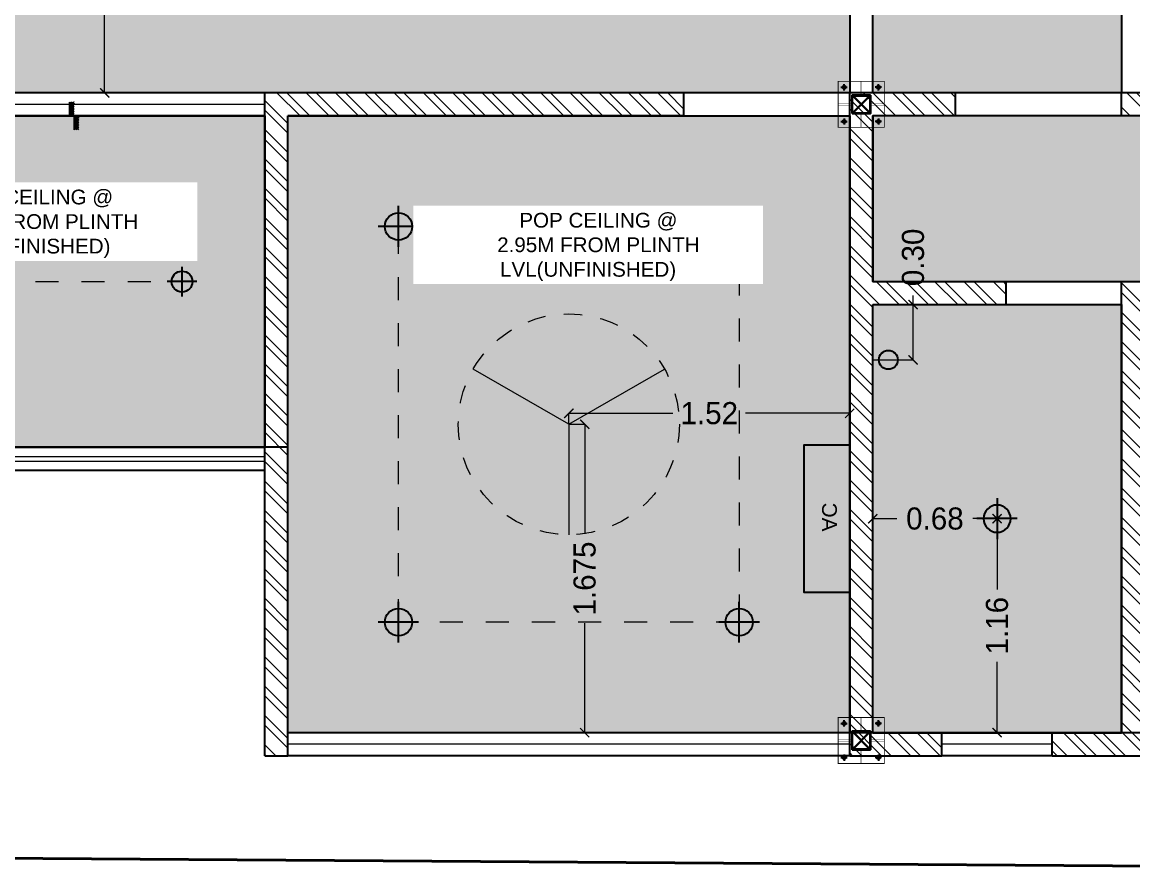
# Model space of a CAD drawing. Header units: metres. Extents: x 494 to 1845, y -666 to 1061.
# Drawn here: x 1537.12 to 1543.15, y 199.04 to 203.67 of the extents above; entities that cross this region are included whole.
import ezdxf

# ---------------------------------------------------------------- set-up
doc = ezdxf.new("R2010")
doc.units = ezdxf.units.M
doc.header["$MEASUREMENT"] = 0
for name, pattern in [('1', [0]), ('141011 - Typical Flr Plans -1 - 1.5 & 1-2 BHK_ Kolshet Namrata1$0$HIDDEN', [0.375, 0.25, -0.125]), ('_ZCAD_DYNDIM_LINETYPE_DATA_NAME_', [0.25, 0.125, -0.125]), ('HIDDEN', [0.375, 0.25, -0.125])]:
    doc.linetypes.add(name, pattern=pattern)
doc.layers.get('Defpoints').update_dxf_attribs({"color": 12})
for name, color, linetype, lineweight in [('01 WALL', 7, 'Continuous', 25), ('A-Wall', 7, 'Continuous', 18), ('A-Wall Hatch', 8, 'Continuous', 9), ('DIMENSION', 8, 'Continuous', 5), ('ele ref line', 44, 'Continuous', 9), ('elec block', 14, 'Continuous', 9), ('Grid', 1, 'Continuous', 25), ('SCPL_BOLTS', 11, 'Continuous', 15), ('SCPL_ST PLATE', 222, 'Continuous', 0), ('VDA - FALSE CEILING', 7, 'Continuous', 5), ('VDA-HATCH', 8, 'Continuous', 9), ('VDA-RAILING', 25, 'Continuous', 5), ('VDA-SLIDING DOOR', 4, 'Continuous', 9), ('VDA-WALL', 250, 'Continuous', 25), ('VDA-WINDOW', 5, 'Continuous', 9)]:
    doc.layers.add(name, color=color, linetype=linetype, lineweight=lineweight)
for name, color, linetype in [('A-AREA', 1, 'Continuous'), ('BASE PLATE', 3, 'Continuous'), ('CEILING', 7, 'Continuous'), ('ceiling elec', 7, 'Continuous'), ('COLUMN', 1, 'Continuous'), ('PLOT - SURVEY', 1, '1'), ('SCPL HIDDEN', 8, 'HIDDEN'), ('SHEET', 7, 'Continuous'), ('TEXT', 7, 'Continuous'), ('TILE DROP', 180, '1'), ('VDA-WALL BELOW', 8, 'Continuous'), ('VDA_ELECTRICAL FIXTURES', 7, 'Continuous')]:
    doc.layers.add(name, color=color, linetype=linetype)
doc.styles.add('RS', font='GOTHIC.TTF')
doc.styles.get("Standard").update_dxf_attribs({"font": 'arial.ttf'})
doc.dimstyles.new('SMALL', dxfattribs={"dimtxt": 0.16, "dimasz": 0.05, "dimexe": 0, "dimexo": 0, "dimgap": 0.05, "dimtad": 0, "dimdec": 1, "dimzin": 0, "dimdsep": 46, "dimtxsty": 'RS', "dimblk": 'ARCHTICK', "dimcen": 2.5, "dimclrd": 256, "dimclre": 256, "dimclrt": 5, "dimadec": 0, "dimazin": 0, "dimtfac": 1, "dimtofl": 0, "dimtmove": 0, "dimatfit": 3, "dimldrblk": 'ARCHTICK', "dimfxl": 0, "dimtolj": 1, "dimtzin": 0, "dimarcsym": 0})
pattern_1 = [(135.0000000000001, (-4.440892098500626e-16, 0.375), (-0.004419417382415919, -0.004419417382415927), [])]

# ---------------------------------------------------------------- blocks, each defined once
blk = doc.blocks.new('athath')
at = {"layer": 'BASE PLATE', "const_width": 0.004000000000000001}
blk.add_lwpolyline([(382058.464163508, 2057488.133852801), (382058.7141635079, 2057488.133852801), (382058.7141635079, 2057487.883852801), (382058.464163508, 2057487.883852801)], close=True, dxfattribs=at)
at = {"layer": 'COLUMN', "color": 5, "lineweight": 30}
for p, q in [((382058.6391635078, 2057488.0588528), (382058.5391635078, 2057487.9588528)), ((382058.6391635078, 2057487.9588528), (382058.5391635078, 2057488.0588528))]:
    blk.add_line(p, q, dxfattribs=at)
blk.add_lwpolyline([(382058.5391635078, 2057488.0588528), (382058.5391635078, 2057487.9588528), (382058.6391635078, 2057487.9588528), (382058.6391635078, 2057488.0588528)], close=True, dxfattribs=at)
at = {"layer": 'Grid', "color": 5, "const_width": 0.002}
blk.add_lwpolyline([(382058.539163508, 2057488.058852801), (382058.639163508, 2057488.058852801), (382058.639163508, 2057487.958852801), (382058.539163508, 2057487.958852801)], close=True, dxfattribs=at)
at = {"layer": 'Grid', "color": 5}
blk.add_lwpolyline([(382058.5423635079, 2057488.055652801), (382058.6359635079, 2057488.055652801), (382058.6359635079, 2057487.962052801), (382058.5423635079, 2057487.962052801)], close=True, dxfattribs=at)
at = {"layer": 'SCPL HIDDEN'}
for p, q in [((382058.496163508, 2057488.118806606), (382058.496163508, 2057488.084898995)), ((382058.6821635079, 2057488.118806606), (382058.6821635079, 2057488.084898995)), ((382058.5131173132, 2057488.101852801), (382058.4792097027, 2057488.101852801)), ((382058.6652097026, 2057488.101852801), (382058.6991173132, 2057488.101852801)), ((382058.496163508, 2057487.898898995), (382058.496163508, 2057487.932806606)), ((382058.6821635079, 2057487.898898995), (382058.6821635079, 2057487.932806606)), ((382058.5131173132, 2057487.915852801), (382058.4792097027, 2057487.915852801)), ((382058.6652097026, 2057487.915852801), (382058.6991173132, 2057487.915852801))]:
    blk.add_line(p, q, dxfattribs=at)
at = {"layer": 'SCPL_BOLTS'}
for centre in [(382058.496163508, 2057488.101852801), (382058.6821635079, 2057488.101852801), (382058.496163508, 2057487.915852801), (382058.6821635079, 2057487.915852801)]:
    blk.add_circle(centre, 0.01035, dxfattribs=at)
at = {"layer": 'SCPL_ST PLATE', "const_width": 0.002}
for points in [[(382058.585713508, 2057488.133852801), (382058.592613508, 2057488.133852801), (382058.592613508, 2057488.058852801), (382058.585713508, 2057488.058852801)], [(382058.464163508, 2057488.012302801), (382058.464163508, 2057488.005402801), (382058.539163508, 2057488.005402801), (382058.539163508, 2057488.012302801)], [(382058.639163508, 2057488.005402801), (382058.639163508, 2057488.012302801), (382058.7141635079, 2057488.012302801), (382058.7141635079, 2057488.005402801)], [(382058.585713508, 2057487.883852801), (382058.592613508, 2057487.883852801), (382058.592613508, 2057487.958852801), (382058.585713508, 2057487.958852801)]]:
    blk.add_lwpolyline(points, close=True, dxfattribs=at)
blk = doc.blocks.new('TT-level diff-flat-14')
at = {"layer": 'TILE DROP'}
h = blk.add_hatch(dxfattribs=at)
h.set_pattern_fill('ANSI31', color=256, scale=0.05, angle=90.00000000000006, style=0)
h.set_pattern_definition(pattern_1)
h.paths.add_polyline_path([(-0.07499999999998863, 0.02500000000000568), (-0.07499999999998863, 0), (0, 0), (0, 0.02500000000000568)])
h = blk.add_hatch(dxfattribs=at)
h.set_pattern_fill('ANSI31', color=256, scale=0.05, angle=90.00000000000006, style=0)
h.set_pattern_definition(pattern_1)
h.paths.add_polyline_path([(0, 0), (0, -0.02500000000000568), (0.07499999999998863, -0.02500000000000568), (0.07499999999998863, 0)])
for points in [[(0, 0), (-0.07499999999998863, 0)], [(0.07499999999998863, -0.02500000000000568), (0, -0.02500000000000568), (0, 0), (-0.07499999999998863, 0)]]:
    blk.add_lwpolyline(points, dxfattribs=at)
blk = doc.blocks.new('zw$4BD1')
at = {"color": 6}
blk.add_line((0.1026044387735965, 0.2717923628416088), (0.1026044644431749, 0.08480641099328068), dxfattribs=at)
at = {"layer": 'SHEET', "color": 6}
blk.add_circle((0.1026044619984532, 0.10260446199851), 0.1026044519985128, dxfattribs=at)
blk = doc.blocks.new('12w')
at = {"layer": 'VDA_ELECTRICAL FIXTURES', "color": 5, "ltscale": 0.1}
for p, q in [((87910.28145249565, 3817.042512325924), (87910.28144543657, 3823.898232417295)), ((87906.81604333571, 3820.470368803413), (87913.74685459654, 3820.470375939805))]:
    blk.add_line(p, q, dxfattribs=at)
blk.add_circle((87910.28075605427, 3820.470372370896), 2.316151648332887, dxfattribs=at)
blk = doc.blocks.new('FAN 1')
at = {"layer": 'elec block', "color": 68, "true_color": 0x394d00}
for q in [(-3723.117876231178, 868.3742863660809), (-3722.078645746636, 868.3742863660809), (-3722.598260988907, 867.4742863660808)]:
    blk.add_line((-3722.598260988907, 868.074286366081), q, dxfattribs=at)
at = {"layer": 'elec block', "color": 68, "linetype": '141011 - Typical Flr Plans -1 - 1.5 & 1-2 BHK_ Kolshet Namrata1$0$HIDDEN', "ltscale": 0.15, "true_color": 0x394d00}
blk.add_circle((-3722.598260988907, 868.074286366081), 0.6, dxfattribs=at)
blk = doc.blocks.new('AEYTUU')
at = {"layer": 'VDA_ELECTRICAL FIXTURES', "color": 6, "ltscale": 0.1}
for p, q in [((8243.958968699393, -3482.814240096676), (8243.958968826868, -3482.690436009986)), ((8244.021548823775, -3482.752338117767), (8243.896388702484, -3482.752337988894))]:
    blk.add_line(p, q, dxfattribs=at)
blk.add_circle((8243.958981276084, -3482.752338053344), 0.04373075930944671, dxfattribs=at)
blk = doc.blocks.new('_ArchTick')
at = {"color": 0, "linetype": 'ByBlock', "const_width": 0.15}
blk.add_lwpolyline([(-0.5, -0.5), (0.5, 0.5)], dxfattribs=at)
blk = doc.blocks.new('*D653')
at = {"layer": 'Defpoints', "color": 0, "transparency": 16777216}
for p in [(0.9326029162511986, 1.075004219080881), (0.7096985392747683, -0.5999957809191301), (0.9326029162511986, -0.5999957809191301)]:
    blk.add_point(p, dxfattribs=at)
at = {"layer": 'DIMENSION', "lineweight": -2, "transparency": 16777216}
for p, q in [((0.8346985392747683, 1.075004219080881), (0.7096985392747683, 1.075004219080881)), ((0.7096985392747683, 1.075004219080881), (0.7096985392747683, 0.4347917785642323)), ((0.7096985392747683, -0.5999957809191301), (0.7096985392747683, 0.04021665959751886)), ((0.8346985392747683, -0.5999957809191301), (0.7096985392747683, -0.5999957809191301))]:
    blk.add_line(p, q, dxfattribs=at)
at = {"layer": 'DIMENSION', "lineweight": -2, "transparency": 16777216, "xscale": 0.05, "yscale": 0.05, "zscale": 0.05}
for p, rotation in [((0.7096985392747683, 1.075004219080881), 90), ((0.7096985392747683, -0.5999957809191301), 270)]:
    blk.add_blockref('_ArchTick', p, dxfattribs=dict(at, rotation=rotation))
at = {"layer": 'DIMENSION', "color": 5, "transparency": 16777216, "insert": (0.7096985392747683, 0.2375042190808756), "char_height": 0.12, "attachment_point": 5, "rotation": 90, "style": 'RS'}
blk.add_mtext('\\A1;1.68', dxfattribs=at)
blk = doc.blocks.new('*D655')
at = {"layer": 'Defpoints', "color": 0, "transparency": 16777216}
for p in [(0.438954752749396, -1.624982275832537), (-0.6216884328714514, -2.524995780919141), (0.438954752749396, -2.524995780919141)]:
    blk.add_point(p, dxfattribs=at)
at = {"layer": 'DIMENSION', "lineweight": -2, "transparency": 16777216}
for p, q in [((-0.4966884328714514, -1.624982275832537), (-0.6216884328714514, -1.624982275832537)), ((-0.6216884328714514, -1.624982275832537), (-0.6216884328714514, -1.868320095677007)), ((-0.6216884328714514, -2.524995780919141), (-0.6216884328714514, -2.281657961074671)), ((-0.4966884328714514, -2.524995780919141), (-0.6216884328714514, -2.524995780919141))]:
    blk.add_line(p, q, dxfattribs=at)
at = {"layer": 'DIMENSION', "lineweight": -2, "transparency": 16777216, "xscale": 0.05, "yscale": 0.05, "zscale": 0.05}
for p, rotation in [((-0.6216884328714514, -1.624982275832537), 90), ((-0.6216884328714514, -2.524995780919141), 270)]:
    blk.add_blockref('_ArchTick', p, dxfattribs=dict(at, rotation=rotation))
at = {"layer": 'DIMENSION', "color": 5, "transparency": 16777216, "insert": (-0.6216884328714514, -2.074989028375853), "char_height": 0.12, "attachment_point": 5, "rotation": 90, "style": 'RS'}
blk.add_mtext('\\A1;0.90', dxfattribs=at)
blk = doc.blocks.new('*D657')
at = {"layer": 'Defpoints', "color": 0, "transparency": 16777216}
for p in [(3.229721008797696, -2.400021904689538), (3.229721008797696, -4.074995780919153), (3.315782047905032, -4.074995780919153)]:
    blk.add_point(p, dxfattribs=at)
at = {"layer": 'DIMENSION', "lineweight": -2, "transparency": 16777216}
for p, q in [((3.229721008797696, -2.400021904689538), (3.315782047905032, -2.400021904689538)), ((3.315782047905032, -2.400021904689538), (3.315782047905032, -2.994742017515307)), ((3.315782047905032, -4.074995780919153), (3.315782047905032, -3.48027566809327)), ((3.229721008797696, -4.074995780919153), (3.315782047905032, -4.074995780919153))]:
    blk.add_line(p, q, dxfattribs=at)
at = {"layer": 'DIMENSION', "lineweight": -2, "transparency": 16777216, "xscale": 0.05, "yscale": 0.05, "zscale": 0.05}
for p, rotation in [((3.315782047905032, -2.400021904689538), 90), ((3.315782047905032, -4.074995780919153), 270)]:
    blk.add_blockref('_ArchTick', p, dxfattribs=dict(at, rotation=rotation))
at = {"layer": 'DIMENSION', "color": 5, "transparency": 16777216, "insert": (3.315782047905032, -3.237508842804345), "char_height": 0.12, "attachment_point": 5, "rotation": 90, "style": 'RS'}
blk.add_mtext('\\A1;1.675', dxfattribs=at)
blk = doc.blocks.new('*D658')
at = {"layer": 'Defpoints', "color": 0, "transparency": 16777216}
for p in [(4.754698409264165, -2.340226906926603), (3.229721008797696, -2.400021904689538), (4.754698409264165, -2.400021904689538)]:
    blk.add_point(p, dxfattribs=at)
at = {"layer": 'DIMENSION', "lineweight": -2, "transparency": 16777216}
for p, q in [((3.229721008797696, -2.400021904689538), (3.229721008797696, -2.340226906926603)), ((3.229721008797696, -2.340226906926603), (3.795126092443525, -2.340226906926603)), ((4.754698409264165, -2.340226906926603), (4.189293325618337, -2.340226906926603)), ((4.754698409264165, -2.400021904689538), (4.754698409264165, -2.340226906926603))]:
    blk.add_line(p, q, dxfattribs=at)
at = {"layer": 'DIMENSION', "lineweight": -2, "transparency": 16777216, "xscale": 0.05, "yscale": 0.05, "zscale": 0.05, "rotation": 180}
blk.add_blockref('_ArchTick', (3.229721008797696, -2.340226906926603), dxfattribs=at)
at = {"layer": 'DIMENSION', "lineweight": -2, "transparency": 16777216, "xscale": 0.05, "yscale": 0.05, "zscale": 0.05}
blk.add_blockref('_ArchTick', (4.754698409264165, -2.340226906926603), dxfattribs=at)
at = {"layer": 'DIMENSION', "color": 5, "transparency": 16777216, "insert": (3.992209709030931, -2.340226906926603), "char_height": 0.12, "attachment_point": 5, "style": 'RS'}
blk.add_mtext('\\A1;1.52', dxfattribs=at)
blk = doc.blocks.new('*D659')
at = {"layer": 'Defpoints', "color": 0, "transparency": 16777216}
for p in [(4.879721099152675, -2.912522061618802), (4.879721099152675, -2.912522174570768), (5.55474379004113, -2.912522061618802)]:
    blk.add_point(p, dxfattribs=at)
at = {"layer": 'DIMENSION', "lineweight": -2, "transparency": 16777216}
for p, q in [((4.879721099152675, -2.912522061618802), (4.879721099152675, -2.912522174570768)), ((4.879721099152675, -2.912522174570768), (5.01072666621485, -2.912522174570768)), ((5.55474379004113, -2.912522174570768), (5.423738222978955, -2.912522174570768)), ((5.55474379004113, -2.912522061618802), (5.55474379004113, -2.912522174570768))]:
    blk.add_line(p, q, dxfattribs=at)
at = {"layer": 'DIMENSION', "lineweight": -2, "transparency": 16777216, "xscale": 0.05, "yscale": 0.05, "zscale": 0.05, "rotation": 180}
blk.add_blockref('_ArchTick', (4.879721099152675, -2.912522174570768), dxfattribs=at)
at = {"layer": 'DIMENSION', "lineweight": -2, "transparency": 16777216, "xscale": 0.05, "yscale": 0.05, "zscale": 0.05}
blk.add_blockref('_ArchTick', (5.55474379004113, -2.912522174570768), dxfattribs=at)
at = {"layer": 'DIMENSION', "color": 5, "transparency": 16777216, "insert": (5.217232444596902, -2.912522174570768), "char_height": 0.12, "attachment_point": 5, "style": 'RS'}
blk.add_mtext('\\A1;0.68', dxfattribs=at)
blk = doc.blocks.new('*D660')
at = {"layer": 'Defpoints', "color": 0, "transparency": 16777216}
for p in [(5.599368987876232, -2.912522107566929), (5.554743675851569, -4.074995780919153), (5.599368987876232, -4.074995780919153)]:
    blk.add_point(p, dxfattribs=at)
at = {"layer": 'DIMENSION', "lineweight": -2, "transparency": 16777216}
for p, q in [((5.599368987876232, -2.912522107566929), (5.554743675851569, -2.912522107566929)), ((5.554743675851569, -2.912522107566929), (5.554743675851569, -3.297287156343771)), ((5.554743675851569, -4.074995780919153), (5.554743675851569, -3.690230732142425)), ((5.599368987876232, -4.074995780919153), (5.554743675851569, -4.074995780919153))]:
    blk.add_line(p, q, dxfattribs=at)
at = {"layer": 'DIMENSION', "lineweight": -2, "transparency": 16777216, "xscale": 0.05, "yscale": 0.05, "zscale": 0.05}
for p, rotation in [((5.554743675851569, -2.912522107566929), 90), ((5.554743675851569, -4.074995780919153), 270)]:
    blk.add_blockref('_ArchTick', p, dxfattribs=dict(at, rotation=rotation))
at = {"layer": 'DIMENSION', "color": 5, "transparency": 16777216, "insert": (5.554743675851569, -3.493758944243041), "char_height": 0.12, "attachment_point": 5, "rotation": 90, "style": 'RS'}
blk.add_mtext('\\A1;1.16', dxfattribs=at)
blk = doc.blocks.new('*D661')
at = {"layer": 'Defpoints', "color": 0, "transparency": 16777216}
for p in [(4.879743790066868, -1.749995784389796), (5.098685823405731, -1.750028903868383), (4.879698409264165, -2.049993418275847)]:
    blk.add_point(p, dxfattribs=at)
at = {"layer": 'DIMENSION', "lineweight": -2, "transparency": 16777216}
for p, q in [((5.098685823405731, -1.750028903868383), (5.098693386932382, -1.700028904440472)), ((4.973685824835911, -1.75000999505167), (5.098685823405731, -1.750028903868383)), ((5.098640442603028, -2.050026537754434), (5.098685823405731, -1.750028903868383)), ((4.973640444033208, -2.05000762893772), (5.098640442603028, -2.050026537754434))]:
    blk.add_line(p, q, dxfattribs=at)
at = {"layer": 'DIMENSION', "lineweight": -2, "transparency": 16777216, "xscale": 0.05, "yscale": 0.05, "zscale": 0.05}
for p, rotation in [((5.098685823405731, -1.750028903868383), 89.99133283682177), ((5.098640442603028, -2.050026537754434), 269.9913328368218)]:
    blk.add_blockref('_ArchTick', p, dxfattribs=dict(at, rotation=rotation))
at = {"layer": 'DIMENSION', "color": 5, "transparency": 16777216, "insert": (5.098724649852102, -1.493359974106198), "char_height": 0.12, "attachment_point": 5, "rotation": 89.99133283682175, "style": 'RS'}
blk.add_mtext('\\A1;0.30', dxfattribs=at)
blk = doc.blocks.new('FDG GHGS')
at = {"layer": 'VDA_ELECTRICAL FIXTURES', "color": 1}
blk.add_lwpolyline([(2747.224690672943, -2336.760896513756), (2751.191609312138, -2336.760896513756), (2751.191609312138, -2338.001405601491), (2747.224690672943, -2338.001405601491)], close=True, dxfattribs=at)
at = {"layer": 'VDA_ELECTRICAL FIXTURES', "extrusion": (-0.0001275556141250366, -1.527756138372896e-05, 0.9999999917480806), "insert": (2749.250139614915, -2337.112609383536, -0.0001777665926923995), "char_height": 0.4, "width": 11.88929702906719, "attachment_point": 2, "text_direction": (0.9999999918647826, -3.305498342004771e-09, 0.0001275556140894227)}
blk.add_mtext('AC', dxfattribs=at)
blk = doc.blocks.new('sadfadsf')
at = {"layer": 'A-Wall Hatch', "ltscale": 0.1}
h = blk.add_hatch(dxfattribs=at)
h.set_pattern_fill('ANSI32', color=256, scale=0.3, angle=270)
h.set_pattern_definition([(315, (0.4602964287123541, -2.026924649760645), (0.07954951288348662, 0.07954951288348659), []), (315, (0.4602964287123541, -2.079957658260639), (0.07954951288348662, 0.07954951288348659), [])])
h.paths.add_polyline_path([(2.654698409264029, 2.875004219080893), (0.9846984092641833, 2.875004219080893), (0.9846984092641833, 5.550004219080904), (4.879698409264165, 5.550004219080904), (4.879698409264165, 5.675004219080904), (-0.6153015907357258, 5.675004219080904), (-0.6153015907357258, 5.550004219080904), (0.8596984092641833, 5.550004219080904), (0.8596984092641833, 4.350004219080915), (0.5096984092642742, 4.350004219080915), (0.5096984092642742, 4.225004219080915), (0.8596984092641833, 4.225004219080915), (0.8596984092641833, 2.875004219080893), (0.5096984092642742, 2.875004219080893), (0.5096984092642742, 2.750004219080893), (2.654698409264029, 2.750004219080893)])
h.paths.add_polyline_path([(-1.490301590735726, -2.649995780919141), (-1.490301590735726, -0.5999957809191301), (-0.6153015907357258, -0.5999957809191301), (-0.6153015907357258, 4.350004219080915), (-0.4903015907357258, 4.350004219080915), (-0.4903015907357258, -0.5999957809191301), (-0.220301590735744, -0.5999957809191301), (-0.220301590735744, -0.7249957809191301), (-1.365301590735726, -0.7249957809191301), (-1.365301590735726, -2.649995780919141)])
h.paths.add_polyline_path([(3.854698409264074, -0.5999957809191301), (1.579698409264211, -0.5999957809191301), (1.579698409264211, -4.199995780919153), (1.704698409264211, -4.199995780919153), (1.704698409264211, -0.7249957809191301), (3.854698409264074, -0.7249957809191301)])
h.paths.add_polyline_path([(5.254698409264165, 3.299864772477292), (5.248795680612375, 3.299864772477292), (4.879698409264165, 3.300004219080847), (4.879698409264165, 4.350004219080915), (4.754698409264165, 4.350004219080915), (4.754698409264165, 3.300004219080847), (3.854698409264074, 3.300004219080847), (3.854698409264074, 2.750004219080893), (3.979698409264074, 2.750004219080893), (3.979698409264074, 3.175004219080847), (4.754698409264165, 3.175004219080847), (4.754698409264165, 0.3000042190808472), (4.879698409264165, 0.3000042190808472), (4.879698409264165, 1.100004219080859), (5.604698409264074, 1.100004219080859), (5.604698409264074, 1.225004219080859), (4.879698409264165, 1.225004219080859), (4.879698409264165, 3.175004219080847), (5.254698409264165, 3.175004219080847)])
h.paths.add_polyline_path([(8.904698409264029, 3.300004219080847), (7.254698409263938, 3.300004219080847), (7.254698409263938, 4.65000421908087), (8.204698409263983, 4.65000421908087), (8.204698409263983, 4.774864772477315), (7.129698409263938, 4.77500421908087), (7.129698409263938, 3.300004219080847), (5.854698409264074, 3.300004219080847), (5.854698409264074, 3.175004219080847), (8.904698409264029, 3.175004219080847)])
h.paths.add_polyline_path([(5.604698409264074, -1.624995780919164), (4.879698409264165, -1.624995780919164), (4.879698409264165, -0.7249957809191301), (5.329698409263983, -0.7249957809191301), (5.329698409263983, -0.5999957809191301), (4.754698409264165, -0.5999957809191301), (4.754698409264165, -4.199995780919153), (5.254698409264165, -4.199995780919153), (5.254698409264165, -4.075135227522708), (5.248795680612375, -4.075135227522708), (4.879698409264165, -4.074995780919153), (4.879698409264165, -1.749995784389796), (5.604698409264074, -1.749995780919164)])
h.paths.add_polyline_path([(9.779698409264029, 4.77500421908087), (8.804698409263892, 4.77500421908087), (8.804698409263892, 4.65000421908087), (9.654698409264029, 4.65000421908087), (9.654698409264029, 3.300004219080847), (9.779698409264029, 3.300004219080847)])
h.paths.add_polyline_path([(6.354698409264074, -1.624995780919164), (6.229698409264074, -1.624995780919164), (6.229698409264074, -4.074995780919153), (5.854698409264074, -4.074995780919153), (5.854698409264074, -4.199995780919153), (6.354698409264074, -4.199995780919153)])
h.paths.add_polyline_path([(6.354698409264074, 3.175004219080847), (6.229698409264074, 3.175004219080847), (6.229698409264074, 0.3000042190808472), (6.354698409264074, 0.3000042190808472)])
h.paths.add_polyline_path([(11.10469840926407, 3.300004219080847), (9.779698409264029, 3.300004219080847), (9.779698409264029, 3.175004219080847), (11.10469840926407, 3.175004219080847)])
h.paths.add_polyline_path([(9.779698409264029, 3.300004219080847), (9.654698409264029, 3.300004219080847), (9.654698409264029, 3.175004219080847), (9.779698409264029, 3.175004219080847)])
h.paths.add_polyline_path([(9.779698409264029, 0.4125042190808585), (9.654698409264029, 0.4125042190808585), (9.654698409264029, -0.5999957809191301), (6.229698409264074, -0.5999957809191301), (6.229698409264074, -0.7249957809191301), (9.654698409264029, -0.7249957809191301), (9.654698409264029, -4.199995780919153), (9.779698409264029, -4.199995780919153), (9.779698409264029, -0.7249957809191301), (11.10469840926407, -0.7249957809191301), (11.10469840926407, -0.5999957809191301), (9.779698409264029, -0.5999957809191301)])
h.paths.add_polyline_path([(9.654698409264029, 2.21250421908087), (9.779698409264029, 2.21250421908087), (9.779698409264029, 3.175004219080847), (9.654698409264029, 3.175004219080847)])
at = {"layer": 'VDA-HATCH', "true_color": 0xdbdbdb}
h = blk.add_hatch(color=254, dxfattribs=at)
h.dxf.hatch_style = 1
h.paths.add_polyline_path([(-0.4903014913118113, 2.750004219080893), (3.979698409264074, 2.750004219080893), (3.979698409264074, 3.175004219080847), (4.754698409264165, 3.175004219080847), (4.754698409264165, -0.5999957809191301), (-0.4903014913118113, -0.5999957809191301)])
h.paths.add_polyline_path([(6.354698409264074, -4.074995780919153), (9.654698409264029, -4.074995780919153), (9.654698409264029, -0.7249957809191301), (4.879698409264165, -0.7249957809191301), (4.879698409264165, -1.624995780919164), (6.354698409264074, -1.624995780919164)])
h.paths.add_polyline_path([(6.354698409264074, 3.175004219080847), (9.654698409264029, 3.175004219080847), (9.654698409264029, -0.5999943853659033), (6.354698409264074, -0.5999943853659033)])
h.paths.add_polyline_path([(1.704698409264211, -0.7249957809191301), (4.754698409264165, -0.7249957809191301), (4.754698409264165, -4.075023640944266), (1.704698409264211, -4.075023640944266)])
h.paths.add_polyline_path([(0.9846984092641833, 2.875004219080893), (3.854698409264074, 2.875004219080893), (3.854698409264074, 3.300004219080847), (4.754698409264165, 3.300004219080847), (4.754698409264165, 5.550004219080904), (0.9846984092641833, 5.550004219080904)])
h.paths.add_polyline_path([(7.254698409263938, 3.300004219080847), (9.654698409264029, 3.300004219080847), (9.654698409264029, 4.650000112953137), (7.254698409263938, 4.650000112953137)])
h.paths.add_polyline_path([(4.879698409264165, -1.749995784389796), (6.229698409264074, -1.749995784389796), (6.229698409264074, -4.074995780919153), (4.879698409264165, -4.074995780919153)])
h.paths.add_polyline_path([(4.879698409264165, 1.225004219080859), (6.229698409264074, 1.225004219080859), (6.229698409264074, 3.175004219080847), (4.879698409264165, 3.175004219080847)])
h.paths.add_polyline_path([(4.879698409264165, 1.100004219080859), (6.229698409264074, 1.100004219080859), (6.229698409264074, -0.5999957809191301), (4.879698409264165, -0.5999957809191301)])
h.paths.add_polyline_path([(0.8596984092641833, 2.875004219080893), (-0.4903014684230129, 2.875004247692061), (-0.4903014684230129, 4.225004247692084), (0.8596984092641833, 4.225004219080915)])
h.paths.add_polyline_path([(0.8596984092641833, 4.350004219080915), (-0.4903014542660458, 4.350004219080915), (-0.4903014542660458, 5.550004219080904), (0.8596984092641833, 5.550004219080904)])
at = {"layer": 'VDA-HATCH', "true_color": 0xb2b2b2}
h = blk.add_hatch(color=253, dxfattribs=at)
h.dxf.hatch_style = 1
h.paths.add_polyline_path([(-1.365301590735726, -0.7249957809191301), (1.579698409264211, -0.7249957809191301), (1.579698409264211, -2.524995780919141), (-1.365301590735726, -2.524995780919141)])
h.paths.add_polyline_path([(9.779698409264029, 3.175004219080847), (10.97969840926407, 3.175004219080847), (10.97969840926407, -0.5999957809191301), (9.779698409264029, -0.5999957809191301)])
blk.add_lwpolyline([(4.754698409264165, -0.5999957809191301), (5.329698409263983, -0.5999957809191301), (5.329698409263983, -0.7249957809191301), (4.879698409264165, -0.7249957809191301), (4.879698409264165, -1.624995780919164), (5.604698409264074, -1.624995780919164), (5.604698409264074, -1.749995780919164), (4.879743790066868, -1.749995784389569), (4.879698409264165, -4.074995780919153), (5.254698409264165, -4.074995780919153), (5.254698409264165, -4.199995780919153), (4.754698409264165, -4.199995780919153), (4.754698409264165, -0.5999957809191301)])
at = {"layer": 'A-AREA'}
blk.add_lwpolyline([(4.754698409264165, 5.550004219080904), (4.754698409264165, 3.175004219080847), (7.254698409263938, 3.175004219080847), (7.254698409263938, 4.65000421908087), (9.654698409292223, 4.650000112953137), (9.654698409264029, 3.175004219080847), (10.97969840926407, 3.175004219080847), (10.97969840926407, -0.5999957809191301), (9.654764183183943, -0.5999943854351955), (9.654698409264029, -4.074995780919153), (1.704698995166837, -4.075040982385133), (1.704698409264211, -2.524995780919141), (-1.365301590735726, -2.524995780919141), (-1.365301590735726, -0.7249957809191301), (-0.4903015907357258, -0.7249957809191301)], dxfattribs=at)
at = {"layer": 'CEILING', "color": 6}
for points in [[(-0.4903014913118113, 2.750004219080893), (3.979698409264074, 2.750004219080893), (3.979698409264074, 3.175004219080847), (4.754698409264165, 3.175004219080847), (4.754698409264165, -0.5999957809191301), (-0.4903014913118113, -0.5999957809191301)], [(4.879698409264165, 1.100004219080859), (6.229698409264074, 1.100004219080859), (6.229698409264074, -0.5999957809191301), (4.879698409264165, -0.5999957809191301)], [(-1.365301590735726, -0.7249957809191301), (1.579698409264211, -0.7249957809191301), (1.579698409264211, -2.524995780919141), (-1.365301590735726, -2.524995780919141)], [(1.704698409264211, -0.7249957809191301), (4.754698409264165, -0.7249957809191301), (4.754698409264165, -4.075023640944266), (1.704698409264211, -4.075023640944266)], [(6.354698409264074, -4.074995780919153), (9.654698409264029, -4.074995780919153), (9.654698409264029, -0.7249957809191301), (4.879698409264165, -0.7249957809191301), (4.879698409264165, -1.624995780919164), (6.354698409264074, -1.624995780919164)], [(4.879698409264165, -1.749995784389796), (6.229698409264074, -1.749995784389796), (6.229698409264074, -4.074995780919153), (4.879698409264165, -4.074995780919153)]]:
    blk.add_lwpolyline(points, close=True, dxfattribs=at)
at = {"layer": 'VDA - FALSE CEILING', "color": 253, "linetype": '_ZCAD_DYNDIM_LINETYPE_DATA_NAME_'}
blk.add_line((-0.9153015907825193, -1.624983670259837), (1.12969840921528, -1.624981564599523), dxfattribs=at)
blk.add_lwpolyline([(2.30469840923638, -1.324999887046886), (4.154698409236289, -1.324999887046886), (4.154698409236289, -3.474999887046863), (2.30469840923638, -3.474999887046863)], close=True, dxfattribs=at)
at = {"layer": 'VDA-RAILING'}
for p, q in [((-1.365301590735726, -2.574995780919153), (1.579698409264211, -2.574995780919153)), ((-1.365301590735726, -2.59999578091913), (1.579698409264211, -2.59999578091913))]:
    blk.add_line(p, q, dxfattribs=at)
at = {"layer": 'VDA-SLIDING DOOR'}
for p, q in [((1.579698409264211, -0.6624957809191301), (-0.220301590735744, -0.6624957809191301)), ((4.754698409264165, -4.137495780919153), (1.704698409264211, -4.137495780919153))]:
    blk.add_line(p, q, dxfattribs=at)
at = {"layer": 'VDA-WALL'}
for p, q in [((3.854698409264074, -0.5999957809191301), (1.579698409264211, -0.5999957809191301)), ((1.579698409264211, -4.199995780919153), (1.579698409264211, -0.5999957809191301)), ((3.854698409264074, -0.7249957809191301), (3.854698409264074, -0.5999957809191301)), ((4.754698409264165, -4.199995780919153), (4.754698409264165, -0.5999957809191301)), ((5.329698409263983, -0.5999957809191301), (4.754698409264165, -0.5999957809191301)), ((5.329698409263983, -0.7249957809191301), (5.329698409263983, -0.5999957809191301)), ((6.229698409264074, -0.7249957809191301), (6.229698409264074, -0.5999957809191301)), ((9.654698409264029, -0.5999957809191301), (6.229698409264074, -0.5999957809191301)), ((3.854698409264074, -0.7249957809191301), (1.704698409264211, -0.7249957809191301)), ((1.704698409264211, -4.199995780919153), (1.704698409264211, -0.7249957809191301)), ((4.879698409264165, -1.624995780919164), (4.879698409264165, -0.7249957809191301)), ((5.329698409263983, -0.7249957809191301), (4.879698409264165, -0.7249957809191301)), ((9.654698409264029, -0.7249957809191301), (6.229698409264074, -0.7249957809191301)), ((4.879698409264165, -1.624995780919164), (5.604698409264074, -1.624995780919164)), ((5.604698409264074, -1.749995780919164), (5.604698409264074, -1.624995780919164)), ((6.229698409264074, -4.074995780919153), (6.229698409264074, -1.624995780919164)), ((6.229698409264074, -1.624995780919164), (6.354698409264074, -1.624995780919164)), ((4.879698409264165, -4.074995780919153), (4.879698409264165, -1.749995780919164)), ((4.879698409264165, -1.749995780919164), (5.604698409264074, -1.749995780919164)), ((4.879698409264165, -4.074995780919153), (5.254698409264165, -4.074995780919153)), ((5.254698409264165, -4.199995780919153), (5.254698409264165, -4.074995780919153)), ((5.854698409264074, -4.074995780919153), (6.229698409264074, -4.074995780919153)), ((5.854698409264074, -4.199995780919153), (5.854698409264074, -4.074995780919153)), ((1.579698409264211, -4.199995780919153), (1.704698409264211, -4.199995780919153)), ((4.754698409264165, -4.199995780919153), (5.254698409264165, -4.199995780919153)), ((5.854698409264074, -4.199995780919153), (6.354698409264074, -4.199995780919153))]:
    blk.add_line(p, q, dxfattribs=at)
at = {"layer": 'VDA-WALL BELOW'}
for p, q in [((1.579698409264211, -0.5999957809191301), (-0.220301590735744, -0.5999957809191301)), ((1.579698409264211, -0.7249957809191301), (-0.220301590735744, -0.7249957809191301)), ((-1.365301590735726, -2.524995780919141), (1.579698409264211, -2.524995780919141)), ((-1.365301590735726, -2.649995780919141), (1.579698409264211, -2.649995780919141)), ((4.754698409264165, -4.074995780919153), (1.704698409264211, -4.074995780919153)), ((5.248795680612375, -4.075135227522708), (5.854698409264074, -4.075135227522708)), ((4.754698409264165, -4.199995780919153), (1.704698409264211, -4.199995780919153)), ((5.854698409264074, -4.199995780919153), (5.254698409264165, -4.199995780919153))]:
    blk.add_line(p, q, dxfattribs=at)
at = {"layer": 'VDA-WINDOW'}
blk.add_line((5.854698409264074, -4.137495780919153), (5.254698409264165, -4.137495780919153), dxfattribs=at)
at = {"xscale": -1, "rotation": 270}
blk.add_blockref('TT-level diff-flat-14', (0.5446984092641287, -0.7250138331169751, 9.519170292080245e-05), dxfattribs=at)
at = {"xscale": 0.4999999999995894, "yscale": 0.4999999999995894, "zscale": 0.4999999999995894, "rotation": 89.99999999999999}
blk.add_blockref('zw$4BD1', (5.015639972956706, -2.101295637656364, 3.708858932676142e-06), dxfattribs=at)
at = {"layer": '01 WALL', "xscale": 1.296, "yscale": 1.296, "zscale": 1.296}
blk.add_blockref('AEYTUU', (-10683.04114132459, 4512.022048552534), dxfattribs=at)
at = {"layer": 'A-Wall', "color": 2, "xscale": -0.2008498186047711, "yscale": 0.2008498186047711, "zscale": 0.2008498186047711, "rotation": 270}
blk.add_blockref('FDG GHGS', (474.0935451574276, -555.090454013679), dxfattribs=at)
at = {"layer": 'ceiling elec', "color": 55, "lineweight": 0, "zscale": 0.032002010394372}
for p, xscale, yscale, rotation in [((124.5674315631431, -2814.630718414456), 0.032002010394372, 0.032002010394372, 90.00000000000001), ((126.4174315631431, -2814.630718414456), 0.032002010394372, 0.032002010394372, 90.00000000000001), ((127.8174763580746, 2810.393218640361), -0.03200201039437198, 0.03200201039437198, 89.99999999999982), ((124.5674315631431, -2816.780718414456), 0.032002010394372, 0.032002010394372, 90.00000000000001), ((126.4174315631431, -2816.780718414456), 0.032002010394372, 0.032002010394372, 90.00000000000001)]:
    blk.add_blockref('12w', p, dxfattribs=dict(at, xscale=xscale, yscale=yscale, rotation=rotation))
at = {"layer": 'ele ref line', "color": 14}
blk.add_blockref('FAN 1', (3725.827981997705, -870.4743082707705), dxfattribs=at)
at = {"layer": 'DIMENSION'}
for p1, p2, distance, picture, middle in [((0.9326029162511986, 1.075004219080881), (0.9326029162511986, -0.5999957809191301), -0.2229043769764303, '*D653', (0.7096985392747683, 0.2375042190808756)), ((4.879698409264165, -2.049993418275847, 3.708858932676142e-06), (4.879743790066868, -1.749995784389796), -0.21894203584386313, '*D661', (5.098724649852102, -1.493359974106198)), ((0.438954752749396, -1.624982275832537), (0.438954752749396, -2.524995780919141), -1.0606431856208474, '*D655', (-0.6216884328714514, -2.074989028375853)), ((3.229721008797696, -2.400021904689538), (4.754698409264165, -2.400021904689538), 0.059794997762935065, '*D658', (3.992209709030931, -2.340226906926603)), ((5.55474379004113, -2.912522061618802), (4.879721099152675, -2.912522061618802), 1.129519660025835e-07, '*D659', (5.217232444596902, -2.912522174570768))]:
    dim = blk.add_aligned_dim(p1=p1, p2=p2, distance=distance, dimstyle='SMALL', override={"dimtxt": 0.12, "dimdec": 2, "dimblk": 'ArchTick'}, dxfattribs=at)
    dim.commit()
    dim.dimension.update_dxf_attribs({"geometry": picture, "text_midpoint": middle})
dim = blk.add_linear_dim(base=(3.315782047905032, -4.074995780919153), p1=(3.229721008797696, -2.400021904689538), p2=(3.229721008797696, -4.074995780919153), angle=270, dimstyle='SMALL', override={"dimtxt": 0.12, "dimdec": 3, "dimblk": 'ArchTick'}, dxfattribs=at)
dim.commit()
dim.dimension.update_dxf_attribs({"geometry": '*D657', "text_midpoint": (3.315782047905032, -3.237508842804345), "dimtype": 129})
dim = blk.add_aligned_dim(p1=(5.599368987874453, -2.912522107567272), p2=(5.599368987874453, -4.074995780919496), distance=-0.04462531202466291, dimstyle='SMALL', override={"dimtxt": 0.12, "dimdec": 2, "dimblk": 'ArchTick'}, dxfattribs=at)
dim.commit()
dim.dimension.update_dxf_attribs({"geometry": '*D660', "text_midpoint": (5.55474367584979, -3.493758944243384), "insert": (-1.779021374659351e-12, -3.428368700042483e-13)})
at = {"layer": 'TEXT', "extrusion": (-0.0001275556141251, 1.52775613832e-05, 0.9999999917480806), "char_height": 0.08, "width": 1.819508899797923, "attachment_point": 2, "text_direction": (0.9999999918647826, -3.30549834200477e-09, 0.0001275556141904859), "bg_fill": 2}
for s, insert in [('\\pi0.12731;POP CEILING @\\P2.70 M FROM PLINTH LVL(UNFINISHED)', (0.2630660113322847, -1.125509494937802, 0.0001110848377905704)), ('\\pi0.11179;POP CEILING @\\P2.95M FROM PLINTH LVL(UNFINISHED)', (3.334386521402394, -1.251630127554051, -3.151173199447688e-05))]:
    blk.add_mtext(s, dxfattribs=dict(at, insert=insert))

msp = doc.modelspace()

# ---------------------------------------------------------------- block references
at = {"layer": 'DIMENSION', "color": 6}
msp.add_blockref('sadfadsf', (1536.860287799889, 203.8820631132091), dxfattribs=at)

# ---------------------------------------------------------------- next in the draw order: linework, layer by layer
at = {"layer": 'PLOT - SURVEY', "color": 250, "linetype": 'Continuous', "lineweight": 40}
msp.add_lwpolyline([(1466.642968625789, 218.1391411717493), (1466.22632507824, 212.6307777618683), (1465.82968414045, 210.238435611315), (1465.271775706596, 203.8624627301039), (1465.171369922658, 200.8399406575815), (1480.017321656856, 200.5204252333176), (1512.90525376985, 199.2921865246578), (1549.30129538446, 199.0406462680988)], dxfattribs=at)

# ---------------------------------------------------------------- next in the draw order: block references
at = {"layer": 'COLUMN', "rotation": 89.99999999999999}
for p in [(2059029.686339278, -381855.3695924862), (2059029.686339279, -381858.824584947, 5.031655805054461e-05)]:
    msp.add_blockref('athath', p, dxfattribs=at)

doc.saveas('drawing.dxf')
